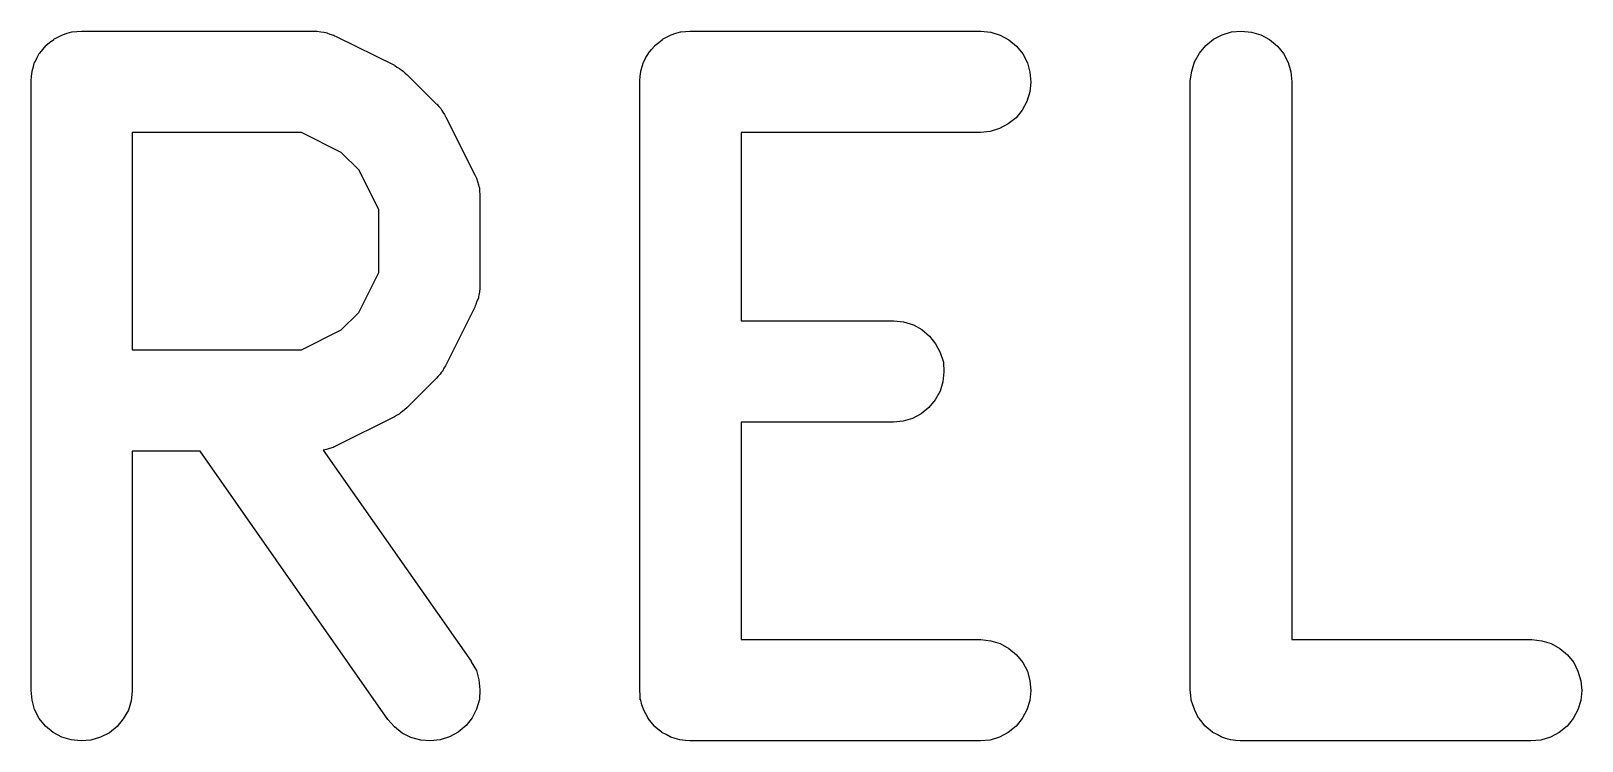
# Model space of a CAD drawing. Extents: x 1.2 to 20.5, y -8.3 to 2.7.
# Drawn here: x 15.3943 to 15.6952, y -5.5633 to -5.4255 of the extents above; entities that cross this region are included whole.
import ezdxf

# ---------------------------------------------------------------- set-up
doc = ezdxf.new("R2010")
doc.units = 0
doc.header["$MEASUREMENT"] = 0
doc.layers.add('BLACK', color=7, linetype='CONTINUOUS')

msp = doc.modelspace()

# ---------------------------------------------------------------- linework, layer by layer
at = {"layer": 'BLACK', "linetype": 'CONTINUOUS'}
for p, q in [((15.3972, -5.42829), (15.3979, -5.42771)), ((15.3979, -5.42771), (15.3987, -5.42712)), ((15.3987, -5.42708), (15.3995, -5.42666)), ((15.3987, -5.42711), (15.3987, -5.42708)), ((15.3987, -5.42712), (15.3987, -5.42711)), ((15.3995, -5.42666), (15.4004, -5.42622)), ((15.4004, -5.42619), (15.4013, -5.42593)), ((15.4004, -5.42621), (15.4004, -5.42619)), ((15.4004, -5.42622), (15.4004, -5.42621)), ((15.4013, -5.42593), (15.4022, -5.42567)), ((15.4022, -5.42566), (15.4023, -5.42565)), ((15.4022, -5.42567), (15.4022, -5.42566)), ((15.4023, -5.42565), (15.4032, -5.42557)), ((15.4032, -5.42557), (15.4041, -5.42548)), ((15.4041, -5.42548), (15.4491, -5.42548)), ((15.4491, -5.42548), (15.4492, -5.42548)), ((15.4492, -5.42548), (15.4495, -5.42551)), ((15.4495, -5.42551), (15.4498, -5.4255)), ((15.4498, -5.4255), (15.4505, -5.42562)), ((15.4505, -5.42562), (15.4511, -5.42569)), ((15.4511, -5.42569), (15.4514, -5.42578)), ((15.4514, -5.42578), (15.4517, -5.42583)), ((15.4517, -5.42583), (15.4523, -5.42607)), ((15.4523, -5.42607), (15.453, -5.42627)), ((15.453, -5.42627), (15.4532, -5.42641)), ((15.4532, -5.42641), (15.4535, -5.42652)), ((15.4535, -5.42652), (15.4648, -5.43214)), ((15.5153, -5.42829), (15.5161, -5.42771)), ((15.5161, -5.42771), (15.5168, -5.42712)), ((15.5168, -5.42708), (15.5176, -5.42666)), ((15.5168, -5.42711), (15.5168, -5.42708)), ((15.5168, -5.42712), (15.5168, -5.42711)), ((15.5176, -5.42666), (15.5185, -5.42622)), ((15.5185, -5.42619), (15.5194, -5.42593)), ((15.5185, -5.42621), (15.5185, -5.42619)), ((15.5185, -5.42622), (15.5185, -5.42621)), ((15.5194, -5.42593), (15.5203, -5.42567)), ((15.5203, -5.42566), (15.5204, -5.42565)), ((15.5203, -5.42567), (15.5203, -5.42566)), ((15.5204, -5.42565), (15.5213, -5.42557)), ((15.5213, -5.42557), (15.5222, -5.42548)), ((15.5222, -5.42548), (15.5785, -5.42548)), ((15.5785, -5.42548), (15.5786, -5.42548)), ((15.5786, -5.42548), (15.5805, -5.42569)), ((15.5805, -5.42569), (15.5823, -5.42627)), ((15.5823, -5.42627), (15.584, -5.4272)), ((15.584, -5.4272), (15.5855, -5.42843)), ((15.6222, -5.42829), (15.6237, -5.42708)), ((15.6237, -5.42708), (15.6254, -5.42619)), ((15.6254, -5.42619), (15.6272, -5.42565)), ((15.6272, -5.42565), (15.6291, -5.42548)), ((15.6291, -5.42548), (15.6311, -5.42568)), ((15.6311, -5.42568), (15.6329, -5.42625)), ((15.6329, -5.42625), (15.6346, -5.42716)), ((15.6346, -5.42716), (15.6361, -5.42839)), ((15.3951, -5.43144), (15.3955, -5.43063)), ((15.3955, -5.43063), (15.3959, -5.42982)), ((15.3959, -5.42982), (15.396, -5.42979)), ((15.396, -5.42976), (15.3966, -5.42905)), ((15.396, -5.42979), (15.396, -5.42976)), ((15.3966, -5.42905), (15.3972, -5.42834)), ((15.3972, -5.42831), (15.3972, -5.42829)), ((15.3972, -5.42834), (15.3972, -5.42831)), ((15.5132, -5.43144), (15.5136, -5.43063)), ((15.5136, -5.43063), (15.5141, -5.42982)), ((15.5141, -5.42976), (15.5147, -5.42905)), ((15.5141, -5.42979), (15.5141, -5.42976)), ((15.5141, -5.42982), (15.5141, -5.42979)), ((15.5147, -5.42905), (15.5153, -5.42834)), ((15.5153, -5.42831), (15.5153, -5.42829)), ((15.5153, -5.42834), (15.5153, -5.42831)), ((15.5855, -5.42843), (15.5867, -5.42993)), ((15.5867, -5.42993), (15.5876, -5.43163)), ((15.62, -5.43144), (15.621, -5.42976)), ((15.621, -5.42976), (15.6222, -5.42829)), ((15.6361, -5.42839), (15.6373, -5.42987)), ((15.6373, -5.42987), (15.6382, -5.43157)), ((15.3944, -5.43426), (15.3945, -5.43334)), ((15.3945, -5.43327), (15.3948, -5.43239)), ((15.3945, -5.43331), (15.3945, -5.43327)), ((15.3945, -5.43334), (15.3945, -5.43331)), ((15.3948, -5.43239), (15.395, -5.43151)), ((15.395, -5.43148), (15.3951, -5.43144)), ((15.395, -5.43151), (15.395, -5.43148)), ((15.4648, -5.43214), (15.4649, -5.4322)), ((15.4649, -5.4322), (15.4653, -5.4325)), ((15.4653, -5.4325), (15.4658, -5.43277)), ((15.4658, -5.43277), (15.4661, -5.43303)), ((15.4661, -5.43303), (15.4665, -5.43325)), ((15.4665, -5.43325), (15.4669, -5.43363)), ((15.4669, -5.43363), (15.4673, -5.43399)), ((15.4673, -5.43399), (15.4729, -5.43961)), ((15.5125, -5.43426), (15.5126, -5.43334)), ((15.5126, -5.43327), (15.5129, -5.43239)), ((15.5126, -5.43331), (15.5126, -5.43327)), ((15.5126, -5.43334), (15.5126, -5.43331)), ((15.5129, -5.43239), (15.5131, -5.43151)), ((15.5131, -5.43151), (15.5132, -5.43148)), ((15.5132, -5.43148), (15.5132, -5.43144)), ((15.5876, -5.43163), (15.5881, -5.43348)), ((15.5881, -5.43348), (15.5883, -5.43539)), ((15.6192, -5.43518), (15.6195, -5.43327)), ((15.6195, -5.43327), (15.62, -5.43144)), ((15.6382, -5.43157), (15.6387, -5.43341)), ((15.6387, -5.43341), (15.6389, -5.43532)), ((15.3943, -5.43518), (15.3944, -5.43426)), ((15.3943, -5.43525), (15.3943, -5.43518)), ((15.3943, -5.43532), (15.3943, -5.43525)), ((15.3943, -5.43525), (15.3943, -5.43525)), ((15.3943, -5.43525), (15.3943, -5.43525)), ((15.3943, -5.55343), (15.3943, -5.43532)), ((15.5124, -5.43518), (15.5125, -5.43426)), ((15.5124, -5.43525), (15.5124, -5.43518)), ((15.5124, -5.43532), (15.5124, -5.43525)), ((15.5124, -5.43525), (15.5124, -5.43525)), ((15.5124, -5.43525), (15.5124, -5.43525)), ((15.5124, -5.55343), (15.5124, -5.43532)), ((15.5883, -5.43539), (15.5881, -5.4373)), ((15.6192, -5.43532), (15.6192, -5.43518)), ((15.6192, -5.55343), (15.6192, -5.43532)), ((15.6389, -5.43532), (15.6389, -5.54359)), ((15.4729, -5.43961), (15.473, -5.43971)), ((15.473, -5.43971), (15.4734, -5.44014)), ((15.4734, -5.44014), (15.4738, -5.44054)), ((15.5875, -5.43913), (15.5866, -5.44082)), ((15.5881, -5.4373), (15.5875, -5.43913)), ((15.4738, -5.44054), (15.474, -5.44089)), ((15.474, -5.44089), (15.4742, -5.44121)), ((15.4742, -5.44121), (15.4745, -5.4417)), ((15.4745, -5.4417), (15.4748, -5.44217)), ((15.4748, -5.44217), (15.4804, -5.45342)), ((15.5854, -5.4423), (15.5839, -5.44352)), ((15.5866, -5.44082), (15.5854, -5.4423)), ((15.4139, -5.44516), (15.4139, -5.48735)), ((15.4468, -5.44516), (15.4139, -5.44516)), ((15.4545, -5.44903), (15.4468, -5.44516)), ((15.5785, -5.44516), (15.5321, -5.44516)), ((15.5321, -5.44516), (15.5321, -5.48172)), ((15.5804, -5.44498), (15.5785, -5.44516)), ((15.5822, -5.44442), (15.5804, -5.44498)), ((15.5839, -5.44352), (15.5822, -5.44442)), ((15.4579, -5.4524), (15.4545, -5.44903)), ((15.4618, -5.46014), (15.4579, -5.4524)), ((15.4804, -5.45342), (15.4805, -5.45354)), ((15.4805, -5.45354), (15.4806, -5.45381)), ((15.4806, -5.45381), (15.4807, -5.45407)), ((15.4807, -5.45407), (15.4809, -5.45471)), ((15.4809, -5.45471), (15.4811, -5.45534)), ((15.4811, -5.45534), (15.4812, -5.45563)), ((15.4812, -5.45563), (15.4813, -5.45591)), ((15.4813, -5.45591), (15.4813, -5.45658)), ((15.4813, -5.45658), (15.4814, -5.45724)), ((15.4814, -5.45724), (15.4814, -5.45753)), ((15.4814, -5.45753), (15.4814, -5.45782)), ((15.4814, -5.45782), (15.4814, -5.47469)), ((15.4618, -5.47237), (15.4618, -5.46014)), ((15.4579, -5.48011), (15.4618, -5.47237)), ((15.4813, -5.47607), (15.4812, -5.47674)), ((15.4814, -5.47541), (15.4813, -5.47607)), ((15.4814, -5.47469), (15.4814, -5.47483)), ((15.4814, -5.47483), (15.4814, -5.47512)), ((15.4814, -5.47512), (15.4814, -5.47541)), ((15.4804, -5.47909), (15.4748, -5.49034)), ((15.4805, -5.47882), (15.4804, -5.47909)), ((15.4806, -5.47857), (15.4805, -5.47882)), ((15.4808, -5.47793), (15.4806, -5.47857)), ((15.4811, -5.4773), (15.4808, -5.47793)), ((15.4812, -5.47674), (15.4811, -5.47701)), ((15.4811, -5.47701), (15.4811, -5.4773)), ((15.4545, -5.48347), (15.4579, -5.48011)), ((15.5321, -5.48172), (15.5616, -5.48172)), ((15.5616, -5.48172), (15.5617, -5.48172)), ((15.5617, -5.48172), (15.5636, -5.48194)), ((15.5636, -5.48194), (15.5655, -5.48252)), ((15.4468, -5.48735), (15.4545, -5.48347)), ((15.5655, -5.48252), (15.5671, -5.48344)), ((15.5671, -5.48344), (15.5686, -5.48468)), ((15.5686, -5.48468), (15.5698, -5.48617)), ((15.4139, -5.48735), (15.4468, -5.48735)), ((15.5698, -5.48617), (15.5707, -5.48788)), ((15.5707, -5.48788), (15.5713, -5.48972)), ((15.4742, -5.49141), (15.4739, -5.49173)), ((15.4744, -5.49093), (15.4742, -5.49141)), ((15.4747, -5.49046), (15.4744, -5.49093)), ((15.4748, -5.49034), (15.4747, -5.49046)), ((15.5713, -5.48972), (15.5714, -5.49163)), ((15.4729, -5.4929), (15.4673, -5.49852)), ((15.4733, -5.49247), (15.4729, -5.4929)), ((15.4737, -5.49208), (15.4733, -5.49247)), ((15.4739, -5.49173), (15.4737, -5.49208)), ((15.5712, -5.49354), (15.5707, -5.49538)), ((15.5714, -5.49163), (15.5712, -5.49354)), ((15.5697, -5.49707), (15.5685, -5.49855)), ((15.5707, -5.49538), (15.5697, -5.49707)), ((15.4648, -5.50037), (15.4535, -5.50599)), ((15.4652, -5.50007), (15.4648, -5.50037)), ((15.4657, -5.49982), (15.4652, -5.50007)), ((15.466, -5.49956), (15.4657, -5.49982)), ((15.4664, -5.49934), (15.466, -5.49956)), ((15.4668, -5.49896), (15.4664, -5.49934)), ((15.4672, -5.49862), (15.4668, -5.49896)), ((15.4673, -5.49852), (15.4672, -5.49862)), ((15.567, -5.49976), (15.5653, -5.50066)), ((15.5685, -5.49855), (15.567, -5.49976)), ((15.5616, -5.50141), (15.5321, -5.50141)), ((15.5321, -5.50141), (15.5321, -5.54359)), ((15.5635, -5.50122), (15.5616, -5.50141)), ((15.5653, -5.50066), (15.5635, -5.50122)), ((15.4529, -5.50629), (15.4522, -5.50648)), ((15.4531, -5.50615), (15.4529, -5.50629)), ((15.4534, -5.50605), (15.4531, -5.50615)), ((15.4535, -5.50599), (15.4534, -5.50605)), ((15.4271, -5.50703), (15.4139, -5.50703)), ((15.4139, -5.50703), (15.4139, -5.55343)), ((15.4635, -5.55908), (15.4271, -5.50703)), ((15.4513, -5.50676), (15.451, -5.50684)), ((15.451, -5.50684), (15.451, -5.50684)), ((15.451, -5.50684), (15.4797, -5.54779)), ((15.4516, -5.50671), (15.4513, -5.50676)), ((15.4522, -5.50648), (15.4516, -5.50671)), ((15.5321, -5.54359), (15.5785, -5.54359)), ((15.5785, -5.54359), (15.5786, -5.54359)), ((15.5786, -5.54359), (15.5805, -5.5438)), ((15.5805, -5.5438), (15.5823, -5.54438)), ((15.5823, -5.54438), (15.584, -5.54531)), ((15.584, -5.54531), (15.5855, -5.54654)), ((15.6389, -5.54359), (15.6853, -5.54359)), ((15.6853, -5.54359), (15.6855, -5.54359)), ((15.6855, -5.54359), (15.6874, -5.5438)), ((15.6874, -5.5438), (15.6892, -5.54438)), ((15.6892, -5.54438), (15.6909, -5.54531)), ((15.6909, -5.54531), (15.6924, -5.54654)), ((15.4797, -5.54779), (15.4797, -5.5479)), ((15.4797, -5.5479), (15.4807, -5.54959)), ((15.5855, -5.54654), (15.5867, -5.54804)), ((15.5867, -5.54804), (15.5876, -5.54974)), ((15.6924, -5.54654), (15.6936, -5.54804)), ((15.6936, -5.54804), (15.6944, -5.54974)), ((15.4807, -5.54959), (15.4812, -5.55142)), ((15.4812, -5.55142), (15.4814, -5.55333)), ((15.5876, -5.54974), (15.5881, -5.55159)), ((15.5881, -5.55159), (15.5883, -5.5535)), ((15.6944, -5.54974), (15.695, -5.55159)), ((15.695, -5.55159), (15.6952, -5.5535)), ((15.3945, -5.55534), (15.3943, -5.55343)), ((15.4139, -5.55357), (15.4137, -5.55548)), ((15.4139, -5.55343), (15.4139, -5.55357)), ((15.4814, -5.55333), (15.4813, -5.55524)), ((15.5125, -5.55435), (15.5124, -5.55343)), ((15.5125, -5.55528), (15.5125, -5.55435)), ((15.5883, -5.5535), (15.5881, -5.55541)), ((15.6193, -5.55435), (15.6192, -5.55343)), ((15.6194, -5.55528), (15.6193, -5.55435)), ((15.6952, -5.5535), (15.695, -5.55541)), ((15.395, -5.55718), (15.3945, -5.55534)), ((15.3959, -5.55888), (15.395, -5.55718)), ((15.4132, -5.55731), (15.4122, -5.55899)), ((15.4137, -5.55548), (15.4132, -5.55731)), ((15.4807, -5.55709), (15.4799, -5.55879)), ((15.4813, -5.55524), (15.4807, -5.55709)), ((15.5126, -5.55531), (15.5125, -5.55528)), ((15.5126, -5.55534), (15.5126, -5.55531)), ((15.5128, -5.55623), (15.5126, -5.55534)), ((15.5131, -5.55712), (15.5128, -5.55623)), ((15.5131, -5.55715), (15.5131, -5.55712)), ((15.5131, -5.55718), (15.5131, -5.55715)), ((15.5136, -5.558), (15.5131, -5.55718)), ((15.5875, -5.55724), (15.5866, -5.55893)), ((15.5881, -5.55541), (15.5875, -5.55724)), ((15.6194, -5.55531), (15.6194, -5.55528)), ((15.6194, -5.55534), (15.6194, -5.55531)), ((15.6197, -5.55623), (15.6194, -5.55534)), ((15.62, -5.55712), (15.6197, -5.55623)), ((15.62, -5.55715), (15.62, -5.55712)), ((15.62, -5.55718), (15.62, -5.55715)), ((15.6204, -5.558), (15.62, -5.55718)), ((15.6944, -5.55724), (15.6935, -5.55893)), ((15.695, -5.55541), (15.6944, -5.55724)), ((15.3971, -5.56037), (15.3959, -5.55888)), ((15.3986, -5.56159), (15.3971, -5.56037)), ((15.411, -5.56046), (15.4095, -5.56167)), ((15.4122, -5.55899), (15.411, -5.56046)), ((15.4648, -5.56053), (15.4635, -5.55908)), ((15.4663, -5.56172), (15.4648, -5.56053)), ((15.4787, -5.56029), (15.4772, -5.56153)), ((15.4799, -5.55879), (15.4787, -5.56029)), ((15.514, -5.55882), (15.5136, -5.558)), ((15.514, -5.55885), (15.514, -5.55882)), ((15.514, -5.55888), (15.514, -5.55885)), ((15.5146, -5.5596), (15.514, -5.55888)), ((15.5152, -5.56032), (15.5146, -5.5596)), ((15.5152, -5.56034), (15.5152, -5.56032)), ((15.5152, -5.56037), (15.5152, -5.56034)), ((15.5159, -5.56096), (15.5152, -5.56037)), ((15.5854, -5.56041), (15.5839, -5.56163)), ((15.5866, -5.55893), (15.5854, -5.56041)), ((15.6208, -5.55882), (15.6204, -5.558)), ((15.6209, -5.55885), (15.6208, -5.55882)), ((15.6209, -5.55888), (15.6209, -5.55885)), ((15.6215, -5.5596), (15.6209, -5.55888)), ((15.622, -5.56032), (15.6215, -5.5596)), ((15.6221, -5.56034), (15.622, -5.56032)), ((15.6221, -5.56037), (15.6221, -5.56034)), ((15.6228, -5.56096), (15.6221, -5.56037)), ((15.6923, -5.56041), (15.6908, -5.56163)), ((15.6935, -5.55893), (15.6923, -5.56041)), ((15.4003, -5.5625), (15.3986, -5.56159)), ((15.4021, -5.56307), (15.4003, -5.5625)), ((15.404, -5.56327), (15.4021, -5.56307)), ((15.4059, -5.5631), (15.404, -5.56327)), ((15.4078, -5.56256), (15.4059, -5.5631)), ((15.4095, -5.56167), (15.4078, -5.56256)), ((15.468, -5.56259), (15.4663, -5.56172)), ((15.4699, -5.56312), (15.468, -5.56259)), ((15.4718, -5.56327), (15.4699, -5.56312)), ((15.4737, -5.56305), (15.4718, -5.56327)), ((15.4755, -5.56246), (15.4737, -5.56305)), ((15.4772, -5.56153), (15.4755, -5.56246)), ((15.5167, -5.56155), (15.5159, -5.56096)), ((15.5167, -5.56157), (15.5167, -5.56155)), ((15.5167, -5.56159), (15.5167, -5.56157)), ((15.5175, -5.56203), (15.5167, -5.56159)), ((15.5183, -5.56248), (15.5175, -5.56203)), ((15.5184, -5.56249), (15.5183, -5.56248)), ((15.5184, -5.5625), (15.5184, -5.56249)), ((15.5193, -5.56278), (15.5184, -5.5625)), ((15.5202, -5.56306), (15.5193, -5.56278)), ((15.5202, -5.56307), (15.5202, -5.56306)), ((15.5202, -5.56306), (15.5202, -5.56306)), ((15.5212, -5.56317), (15.5202, -5.56307)), ((15.5221, -5.56327), (15.5212, -5.56317)), ((15.5222, -5.56327), (15.5221, -5.56327)), ((15.5221, -5.56327), (15.5221, -5.56327)), ((15.5221, -5.56327), (15.5221, -5.56327)), ((15.5221, -5.56327), (15.5221, -5.56327)), ((15.5785, -5.56327), (15.5222, -5.56327)), ((15.5804, -5.56309), (15.5785, -5.56327)), ((15.5822, -5.56253), (15.5804, -5.56309)), ((15.5839, -5.56163), (15.5822, -5.56253)), ((15.6235, -5.56155), (15.6228, -5.56096)), ((15.6235, -5.56157), (15.6235, -5.56155)), ((15.6236, -5.56159), (15.6235, -5.56157)), ((15.6244, -5.56203), (15.6236, -5.56159)), ((15.6252, -5.56248), (15.6244, -5.56203)), ((15.6252, -5.56249), (15.6252, -5.56248)), ((15.6253, -5.5625), (15.6252, -5.56249)), ((15.6261, -5.56278), (15.6253, -5.5625)), ((15.627, -5.56306), (15.6261, -5.56278)), ((15.6271, -5.56306), (15.627, -5.56306)), ((15.6271, -5.56307), (15.6271, -5.56306)), ((15.628, -5.56317), (15.6271, -5.56307)), ((15.6289, -5.56327), (15.628, -5.56317)), ((15.629, -5.56327), (15.6289, -5.56327)), ((15.6291, -5.56327), (15.629, -5.56327)), ((15.629, -5.56327), (15.629, -5.56327)), ((15.629, -5.56327), (15.629, -5.56327)), ((15.6853, -5.56327), (15.6291, -5.56327)), ((15.6872, -5.56309), (15.6853, -5.56327)), ((15.6891, -5.56253), (15.6872, -5.56309)), ((15.6908, -5.56163), (15.6891, -5.56253))]:
    msp.add_line(p, q, dxfattribs=at)

doc.saveas('drawing.dxf')
